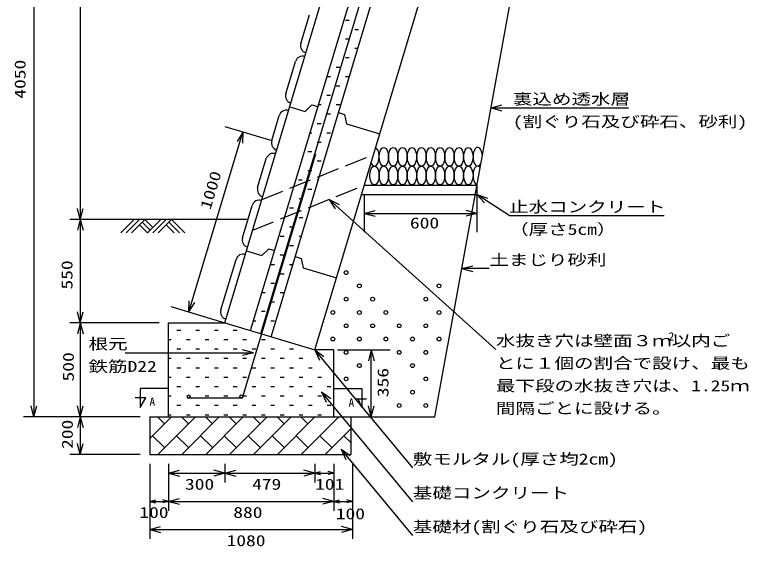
# Model space of a CAD drawing. Units: millimetres, scale not verified. Extents: x -10427 to 8480, y -7210 to 7278.
# Drawn here: x -427 to 3480, y -7210 to -4381 of the extents above; entities that cross this region are included whole.
import ezdxf
from ezdxf.enums import TextEntityAlignment as Align

# ---------------------------------------------------------------- set-up
doc = ezdxf.new("R2010")
doc.units = ezdxf.units.MM
doc.header["$LTSCALE"] = 40
doc.linetypes.add('DASHED3', pattern=[4, 3, -1])
doc.layers.add('0-0', color=7, linetype='Continuous')
doc.styles.add('ＭＳ ゴシック', font='')
doc.styles.get('ＭＳ ゴシック').set_extended_font_data('MS Gothic')

msp = doc.modelspace()

# ---------------------------------------------------------------- linework, layer by layer
at = {"layer": '0-0'}
for p, q in [((-324.21, -2470.31), (-324.21, -6520.31)), ((-77.16, -2470.31), (-77.16, -5470.31)), ((1334.6, -4409.22), (1354.59, -4409.22)), ((1384.59, -4459.22), (1404.6, -4459.22)), ((1334.6, -4509.22), (1354.59, -4509.22)), ((1672.19, -4502.81), (1672.45, -4502.81)), ((1384.59, -4559.22), (1400.02, -4559.22)), ((1334.6, -4609.22), (1354.59, -4609.22)), ((1384.59, -4609.22), (1384.98, -4609.22)), ((1284.6, -4659.22), (1304.59, -4659.22)), ((1235.88, -4709.22), (1254.6, -4709.22)), ((1334.6, -4709.22), (1354.59, -4709.22)), ((1284.6, -4759.22), (1304.59, -4759.22)), ((1234.6, -4809.22), (1254.6, -4809.22)), ((1190.79, -4859.22), (1204.6, -4859.22)), ((1284.6, -4859.22), (1304.6, -4859.22)), ((2109.31, -4876.66), (2841.01, -4876.66)), ((2109.42, -4876.03), (2167.38, -4860.51)), ((2109.42, -4876.03), (2167.38, -4891.56)), ((1234.6, -4909.22), (1254.6, -4909.22)), ((1184.6, -4959.22), (1204.6, -4959.22)), ((692.82, -4976.28), (941.82, -5051.13)), ((788.59, -5005.07), (757.03, -5056.1)), ((1145.69, -5009.22), (1154.59, -5009.22)), ((1234.6, -5009.22), (1254.6, -5009.22)), ((1184.6, -5059.22), (1204.6, -5059.22)), ((1134.6, -5109.22), (1154.59, -5109.22)), ((1234.6, -5109.22), (1234.67, -5109.22)), ((1100.6, -5159.22), (1104.6, -5159.22)), ((1184.6, -5159.22), (1204.6, -5159.22)), ((1134.6, -5209.22), (1154.59, -5209.22)), ((1084.6, -5259.22), (1104.6, -5259.22)), ((1184.6, -5259.22), (1189.57, -5259.22)), ((1134.6, -5309.22), (1154.59, -5309.22)), ((1434.65, -5338.05), (1434.65, -5538.05)), ((2033.9, -5338.05), (2073.96, -5382.72)), ((2034.65, -5338.05), (2034.65, -5538.05)), ((1087.36, -5359.22), (1107.36, -5359.22)), ((1247.05, -5363.53), (2135.46, -6162.34)), ((1247.05, -5363.53), (1300.53, -5390.73)), ((1247.05, -5363.53), (1279.76, -5413.83)), ((-77.16, -5470.31), (-92.69, -5412.35)), ((-77.16, -5470.31), (-61.63, -5412.35)), ((1037.36, -5409.22), (1057.36, -5409.22)), ((1434.65, -5438.05), (1492.61, -5422.52)), ((2034.65, -5438.05), (1976.7, -5422.52)), ((1087.36, -5459.22), (1107.36, -5459.22)), ((1434.65, -5438.05), (1492.61, -5453.58)), ((2205.7, -5450.14), (3030.7, -5450.14)), ((815.8, -5470.31), (-132.95, -5470.31)), ((-77.16, -5470.31), (-92.69, -5528.26)), ((-77.16, -5470.31), (-61.63, -5528.26)), ((-77.16, -5470.31), (-77.16, -6020.31)), ((209.74, -5470.31), (139.03, -5541.02)), ((238.03, -5470.31), (167.32, -5541.02)), ((266.31, -5470.31), (195.6, -5541.02)), ((238.03, -5498.59), (280.45, -5541.02)), ((252.17, -5484.45), (294.59, -5526.88)), ((266.31, -5470.31), (308.74, -5512.73)), ((351.16, -5470.31), (280.45, -5541.02)), ((379.45, -5470.31), (308.74, -5541.02)), ((407.73, -5470.31), (337.02, -5541.02)), ((379.45, -5498.59), (421.87, -5541.02)), ((393.59, -5484.45), (450.16, -5541.02)), ((407.73, -5470.31), (478.44, -5541.02)), ((1037.36, -5509.22), (1057.36, -5509.22)), ((987.36, -5559.22), (1007.36, -5559.22)), ((1087.36, -5559.22), (1099.39, -5559.22)), ((1037.36, -5609.22), (1057.36, -5609.22)), ((987.36, -5659.22), (1007.36, -5659.22)), ((937.36, -5709.22), (957.36, -5709.22)), ((1037.36, -5709.22), (1054.29, -5709.22)), ((1954.08, -5732.02), (2012.04, -5747.55)), ((987.36, -5759.22), (1007.36, -5759.22)), ((1037.36, -5759.22), (1039.26, -5759.22)), ((937.36, -5809.22), (957.36, -5809.22)), ((890.16, -5859.22), (907.36, -5859.22)), ((987.36, -5859.22), (1007.36, -5859.22)), ((404.93, -5933.94), (692.22, -6020.31)), ((500.69, -5962.73), (502.51, -5902.76)), ((500.69, -5962.73), (532.25, -5911.7)), ((937.36, -5909.22), (957.36, -5909.22)), ((-77.16, -6020.31), (-92.69, -5962.35)), ((-77.16, -6020.31), (-61.63, -5962.35)), ((887.36, -5959.22), (907.36, -5959.22)), ((845.06, -6009.22), (857.36, -6009.22)), ((937.36, -6009.22), (957.36, -6009.22)), ((342.22, -6020.31), (-132.95, -6020.31)), ((-77.16, -6020.31), (-92.69, -6078.26)), ((-77.16, -6020.31), (-61.63, -6078.26)), ((437.36, -6059.22), (457.36, -6059.22)), ((537.36, -6059.22), (557.36, -6059.22)), ((637.36, -6059.22), (657.36, -6059.22)), ((737.36, -6059.22), (757.36, -6059.22)), ((392.22, -6109.22), (407.36, -6109.22)), ((487.36, -6109.22), (507.36, -6109.22)), ((587.36, -6109.22), (607.36, -6109.22)), ((687.36, -6109.22), (707.36, -6109.22)), ((787.36, -6109.22), (807.36, -6109.22)), ((887.36, -6109.22), (907.36, -6109.22)), ((987.36, -6109.22), (987.99, -6109.22)), ((437.36, -6159.22), (457.36, -6159.22)), ((537.36, -6159.22), (557.36, -6159.22)), ((637.36, -6159.22), (657.36, -6159.22)), ((737.36, -6159.22), (757.36, -6159.22)), ((844.02, -6179.33), (786.07, -6163.8)), ((837.36, -6159.22), (857.36, -6159.22)), ((937.36, -6159.22), (957.36, -6159.22)), ((1037.36, -6159.22), (1057.36, -6159.22)), ((1693.09, -6792.34), (1171.22, -6164.31)), ((1171.22, -6164.31), (1220.21, -6198.96)), ((1171.22, -6164.31), (1196.32, -6218.81)), ((1292.22, -6164.31), (1572.22, -6164.31)), ((1472.23, -6164.31), (1456.7, -6222.26)), ((1472.23, -6164.31), (1487.75, -6222.26)), ((1472.23, -6520.31), (1472.23, -6164.31)), ((392.22, -6209.22), (407.36, -6209.22)), ((487.36, -6209.22), (507.36, -6209.22)), ((587.36, -6209.22), (607.36, -6209.22)), ((687.36, -6209.22), (707.36, -6209.22)), ((787.36, -6209.22), (807.36, -6209.22)), ((887.36, -6209.22), (907.36, -6209.22)), ((987.36, -6209.22), (1007.36, -6209.22)), ((1087.36, -6209.22), (1107.36, -6209.22)), ((437.36, -6259.22), (457.36, -6259.22)), ((537.36, -6259.22), (557.36, -6259.22)), ((637.36, -6259.22), (657.36, -6259.22)), ((737.36, -6259.22), (757.36, -6259.22)), ((837.36, -6259.22), (857.36, -6259.22)), ((937.36, -6259.22), (957.36, -6259.22)), ((1037.36, -6259.22), (1057.36, -6259.22)), ((1137.36, -6259.22), (1157.36, -6259.22)), ((392.22, -6309.22), (407.36, -6309.22)), ((487.36, -6309.22), (507.36, -6309.22)), ((587.36, -6309.22), (607.36, -6309.22)), ((687.36, -6309.22), (707.36, -6309.22)), ((787.36, -6309.22), (807.36, -6309.22)), ((887.36, -6309.22), (907.36, -6309.22)), ((987.36, -6309.22), (1007.36, -6309.22)), ((1087.36, -6309.22), (1107.36, -6309.22)), ((1187.36, -6309.22), (1207.36, -6309.22)), ((437.36, -6359.22), (457.36, -6359.22)), ((537.36, -6359.22), (557.36, -6359.22)), ((637.36, -6359.22), (657.36, -6359.22)), ((737.36, -6359.22), (757.36, -6359.22)), ((837.36, -6359.22), (857.36, -6359.22)), ((937.36, -6359.22), (957.36, -6359.22)), ((1037.36, -6359.22), (1057.36, -6359.22)), ((1137.36, -6359.22), (1157.36, -6359.22)), ((1237.36, -6359.22), (1257.36, -6359.22)), ((1693.09, -6972.34), (1207.48, -6387.94)), ((1207.48, -6387.94), (1256.46, -6422.59)), ((1207.48, -6387.94), (1232.58, -6442.44)), ((392.22, -6409.22), (407.36, -6409.22)), ((587.36, -6409.22), (607.36, -6409.22)), ((687.36, -6409.22), (707.36, -6409.22)), ((787.36, -6409.22), (807.36, -6409.22)), ((887.36, -6409.22), (907.36, -6409.22)), ((987.36, -6409.22), (1007.36, -6409.22)), ((1087.36, -6409.22), (1107.36, -6409.22)), ((1187.36, -6409.22), (1207.36, -6409.22)), ((-324.21, -6520.31), (-339.74, -6462.35)), ((-324.21, -6520.31), (-308.69, -6462.35)), ((-77.16, -6520.31), (-92.69, -6462.35)), ((-77.16, -6520.31), (-61.63, -6462.35)), ((437.36, -6459.22), (457.36, -6459.22)), ((537.36, -6459.22), (557.36, -6459.22)), ((637.36, -6459.22), (657.36, -6459.22)), ((737.36, -6459.22), (757.36, -6459.22)), ((837.36, -6459.22), (857.36, -6459.22)), ((937.36, -6459.22), (957.36, -6459.22)), ((1037.36, -6459.22), (1057.36, -6459.22)), ((1137.36, -6459.22), (1157.36, -6459.22)), ((1237.36, -6459.22), (1257.36, -6459.22)), ((1472.23, -6520.31), (1456.7, -6462.35)), ((1472.23, -6520.31), (1487.75, -6462.35)), ((242.22, -6520.31), (-380, -6520.31)), ((-77.16, -6520.31), (-92.69, -6578.26)), ((-77.16, -6520.31), (-61.63, -6578.26)), ((292.23, -6636.44), (408.36, -6520.31)), ((371.22, -6557.45), (334.09, -6520.31)), ((335.64, -6720.31), (535.64, -6520.31)), ((392.22, -6509.22), (407.36, -6509.22)), ((498.5, -6557.45), (461.36, -6520.31)), ((462.92, -6720.31), (662.92, -6520.31)), ((487.36, -6509.22), (507.36, -6509.22)), ((587.36, -6509.22), (607.36, -6509.22)), ((625.78, -6557.45), (588.64, -6520.31)), ((590.2, -6720.31), (790.2, -6520.31)), ((687.36, -6509.22), (707.36, -6509.22)), ((753.06, -6557.45), (715.92, -6520.31)), ((717.48, -6720.31), (917.48, -6520.31)), ((787.36, -6509.22), (807.36, -6509.22)), ((880.34, -6557.45), (843.2, -6520.31)), ((844.76, -6720.31), (1044.76, -6520.31)), ((887.36, -6509.22), (907.36, -6509.22)), ((1007.62, -6557.45), (970.48, -6520.31)), ((972.04, -6720.31), (1172.03, -6520.31)), ((987.36, -6509.22), (1007.36, -6509.22)), ((1087.36, -6509.22), (1107.36, -6509.22)), ((1134.9, -6557.45), (1097.76, -6520.31)), ((1099.31, -6720.31), (1299.31, -6520.31)), ((1187.36, -6509.22), (1207.36, -6509.22)), ((1226.59, -6720.31), (1362.23, -6584.68)), ((371.22, -6684.73), (307.58, -6621.09)), ((498.5, -6684.73), (434.86, -6621.09)), ((625.78, -6684.73), (562.14, -6621.09)), ((753.06, -6684.73), (689.42, -6621.09)), ((880.34, -6684.72), (816.7, -6621.09)), ((1007.62, -6684.73), (943.98, -6621.09)), ((1134.9, -6684.73), (1071.26, -6621.09)), ((1262.18, -6684.73), (1198.54, -6621.09)), ((1362.23, -6657.49), (1325.82, -6621.08)), ((-77.16, -6720.31), (-92.69, -6662.35)), ((-77.16, -6720.31), (-61.63, -6662.35)), ((1693.09, -7152.34), (1311, -6692.51)), ((1311, -6692.51), (1359.98, -6727.16)), ((1311, -6692.51), (1336.09, -6747.01)), ((242.22, -6720.31), (-132.95, -6720.31)), ((292.23, -6770.31), (292.23, -7170.31)), ((392.22, -6770.31), (392.22, -7020.31)), ((692.22, -6770.31), (692.22, -6870.31)), ((1171.14, -6770.31), (1171.14, -6870.31)), ((1272.22, -6770.31), (1272.22, -7020.31)), ((1372.22, -6770.31), (1372.22, -7169.68)), ((392.22, -6820.31), (450.18, -6804.78)), ((392.22, -6820.31), (692.22, -6820.31)), ((392.22, -6820.31), (450.18, -6835.84)), ((692.22, -6820.31), (634.27, -6804.78)), ((692.22, -6820.31), (634.27, -6835.84)), ((692.22, -6820.31), (750.18, -6804.78)), ((692.22, -6820.31), (750.18, -6835.84)), ((1171.14, -6820.31), (1113.18, -6804.78)), ((1171.14, -6820.31), (1113.18, -6835.84)), ((1171.14, -6820.31), (1201.14, -6812.27)), ((1171.14, -6820.31), (1272.22, -6820.31)), ((1272.22, -6820.31), (1242.22, -6812.27)), ((1272.22, -6820.31), (1242.22, -6828.35)), ((292.23, -6970.31), (324.91, -6961.55)), ((292.23, -6970.31), (322.23, -6978.35)), ((392.22, -6970.31), (362.22, -6962.27)), ((392.22, -6970.31), (362.22, -6978.35)), ((392.22, -6970.31), (450.18, -6985.84)), ((1272.22, -6970.31), (1214.27, -6954.78)), ((1272.22, -6970.31), (1214.27, -6985.84)), ((1272.22, -6970.31), (1302.22, -6978.35)), ((1272.22, -6970.31), (1372.22, -6970.31)), ((1372.22, -6970.31), (1342.22, -6962.27)), ((1372.22, -6970.31), (1342.22, -6978.35)), ((292.23, -7120.31), (350.18, -7104.78)), ((1372.22, -7120.31), (1314.27, -7104.78)), ((292.23, -7120.31), (350.18, -7135.84)), ((292.23, -7120.31), (1362.23, -7120.31)), ((1372.22, -7120.31), (1314.27, -7135.84))]:
    msp.add_line(p, q, dxfattribs=at)
at = {"layer": '0-0', "color": 2}
for p, q in [((692.22, -6020.31), (1759.45, -2470.31)), ((1171.22, -6164.31), (2281.74, -2470.31)), ((829.34, -6061.53), (1878.73, -2570.85)), ((938.51, -6094.35), (1987.91, -2603.67)), ((1811.03, -6520.31), (2491.55, -2770.31)), ((1097.28, -4533.99), (1143.34, -4380.77)), ((1016.66, -4802.14), (1068.49, -4629.76)), ((1037.7, -4871.11), (1119.27, -4895.64)), ((1119.27, -4895.64), (1156.17, -4859.74)), ((1156.17, -4859.74), (1187.77, -4869.24)), ((941.82, -5051.13), (982.12, -4917.06)), ((1296.95, -4902.06), (1328.55, -4911.56)), ((1328.55, -4911.56), (1339.53, -4961.85)), ((1339.53, -4961.85), (1516.7, -5015.11)), ((866.96, -5300.12), (913.03, -5146.9)), ((1419.62, -5338.05), (2034.65, -5338.05)), ((786.35, -5568.27), (838.17, -5395.89)), ((807.38, -5637.24), (888.95, -5661.77)), ((925.85, -5625.87), (888.95, -5661.77)), ((925.85, -5625.87), (957.45, -5635.37)), ((671.19, -5951.33), (751.8, -5683.19)), ((1066.63, -5668.19), (1098.23, -5677.69)), ((1098.23, -5677.69), (1109.22, -5727.98)), ((1109.22, -5727.98), (1286.38, -5781.24)), ((392.22, -6520.31), (392.22, -6020.31)), ((392.22, -6020.31), (692.22, -6020.31)), ((692.22, -6020.31), (1171.22, -6164.31)), ((292.23, -6520.31), (292.23, -6720.31)), ((292.23, -6520.31), (1362.23, -6520.31)), ((1362.23, -6520.31), (1362.23, -6720.31)), ((1362.23, -6520.31), (1811.03, -6520.31)), ((292.23, -6720.31), (1362.23, -6720.31))]:
    msp.add_line(p, q, dxfattribs=at)
at = {"layer": '0-0', "color": 5}
for p, q in [((883.92, -6077.94), (1946.35, -2543.92)), ((786.22, -6420.31), (1176.61, -5121.72)), ((492.22, -6420.31), (786.22, -6420.31))]:
    msp.add_line(p, q, dxfattribs=at)
at = {"layer": '0-0', "linetype": 'DASHED3'}
for p, q in [((889.43, -5364.31), (1483.59, -5125.25)), ((840.49, -5527.11), (1434.65, -5288.05))]:
    msp.add_line(p, q, dxfattribs=at)
at = {"layer": '0-0', "color": 3}
msp.add_line((1272.22, -6370.31), (1422.22, -6370.31), dxfattribs=at)
at = {"layer": '0-0'}
for points in [[(500.69, -5962.73), (788.59, -5005.07), (786.78, -5065.04)], [(2205.7, -5450.14), (2033.9, -5338.05), (2090.93, -5356.71)], [(1434.65, -5438.05), (2034.65, -5438.05), (1976.7, -5453.58)], [(2100.43, -5732.02), (1954.08, -5732.02), (2012.04, -5716.49)], [(-77.16, -6020.31), (-77.16, -6520.31), (-77.16, -6720.31)], [(161.47, -6179.33), (844.02, -6179.33), (786.07, -6194.86)], [(692.22, -6820.31), (1171.14, -6820.31), (1201.14, -6828.35)], [(292.23, -6970.31), (392.22, -6970.31), (450.18, -6954.78)], [(392.22, -6970.31), (1272.22, -6970.31), (1302.22, -6962.27)]]:
    msp.add_lwpolyline(points, dxfattribs=at)
at = {"layer": '0-0', "color": 2}
for points in [[(1434.65, -5288.05), (2034.65, -5288.05), (2034.65, -5338.05)], [(1272.22, -6520.31), (1272.22, -6164.31), (1171.22, -6164.31)]]:
    msp.add_lwpolyline(points, dxfattribs=at)
at = {"layer": '0-0', "color": 3}
for points in [[(392.22, -6370.31), (242.22, -6370.31), (242.22, -6470.31), (270.96, -6419.48), (215.44, -6419.48)], [(1422.22, -6370.31), (1422.22, -6470.31), (1401.56, -6424.53), (1446.99, -6424.53)]]:
    msp.add_lwpolyline(points, dxfattribs=at)
at = {"layer": '0-0'}
for centre in [(1337.85, -5753.23), (1408.56, -5823.94), (1832.82, -5823.94), (1337.85, -5894.65), (1479.27, -5894.65), (1762.11, -5894.65), (1267.13, -5965.36), (1408.56, -5965.36), (1549.98, -5965.36), (1832.82, -5965.36), (1337.85, -6036.08), (1479.27, -6036.08), (1620.69, -6036.07), (1762.11, -6036.07), (1267.13, -6106.79), (1408.56, -6106.79), (1549.98, -6106.78), (1691.4, -6106.78), (1832.82, -6106.78), (1337.85, -6177.5), (1620.69, -6177.5), (1762.11, -6177.5), (1408.56, -6248.21), (1691.4, -6248.21), (1337.85, -6318.92), (1762.11, -6318.92), (1691.4, -6389.63), (1620.69, -6460.34), (1762.11, -6460.34)]:
    msp.add_circle(centre, 10, dxfattribs=at)
at = {"layer": '0-0', "color": 5}
for centre in [(500.22, -6412.31), (780.07, -6412.31)]:
    msp.add_circle(centre, 8, dxfattribs=at)
at = {"layer": '0-0', "color": 2}
for centre, start, end in [((1135.58, -4545.51), 163.26799, 253.26781), ((1106.79, -4641.28), 73.26749, 163.26782), ((1054.97, -4813.65), 163.26799, 253.26781), ((1020.42, -4928.57), 73.26749, 163.26782), ((980.12, -5062.65), 163.26799, 253.26781), ((951.33, -5158.41), 73.26749, 163.26782), ((905.27, -5311.64), 163.26799, 253.26781), ((876.48, -5407.4), 73.26749, 163.26782), ((824.66, -5579.78), 163.26799, 253.26781), ((790.11, -5694.7), 73.26825, 163.26799), ((709.5, -5962.85), 163.26799, 253.26778)]:
    msp.add_arc(centre, 40, start, end, dxfattribs=at)
at = {"layer": '0-0'}
for centre, start_param, end_param in [((1488.72, -5136.68), 2.3023177, 6.0397649), ((2038.72, -5136.68), 4.8594352, 10.1522108), ((2038.72, -5236.68), 5.7362, 9.2754524)]:
    msp.add_ellipse(centre, major_axis=(0, 50), ratio=0.5, start_param=start_param, end_param=end_param, dxfattribs=at)
for centre in [(1538.72, -5136.68), (1588.72, -5136.68), (1638.72, -5136.68), (1688.72, -5136.68), (1738.72, -5136.68), (1788.72, -5136.68), (1838.72, -5136.68), (1888.72, -5136.68), (1938.72, -5136.68), (1988.72, -5136.68), (1488.72, -5236.68), (1538.72, -5236.68), (1588.72, -5236.68), (1638.72, -5236.68), (1688.72, -5236.68), (1738.72, -5236.68), (1788.72, -5236.68), (1838.72, -5236.68), (1888.72, -5236.68), (1938.72, -5236.68), (1988.72, -5236.68)]:
    msp.add_ellipse(centre, major_axis=(0, 50), ratio=0.5, dxfattribs=at)

# ---------------------------------------------------------------- texts
at = {"layer": '0-0', "style": 'ＭＳ ゴシック', "width": 1.3}
for s, rotation, p in [('4050', 90, (-351.23, -4827.88)), ('1000', 73.268, (632.16, -5427.4)), ('550', 90, (-101.38, -5843.4)), ('500', 90, (-94.09, -6332.52)), ('356', 90, (1581.15, -6416.06)), ('200', 90, (-99.54, -6691.52))]:
    msp.add_text(s, height=58.65, rotation=rotation, dxfattribs=at).set_placement(p, align=Align.BOTTOM_LEFT)
for s, p in [('裏込め透水層', (2226.01, -4876.66)), ('(割ぐり石及び砕石、砂利)', (2226.01, -4996.66)), ('止水コンクリート', (2205.7, -5450.14)), ('600', (1677.74, -5536.01)), ('（厚さ5cm）', (2205.7, -5570.14)), ('土まじり砂利', (2100.43, -5732.02)), ('水抜き穴は壁面３ｍ以内ご', (2135.46, -6162.34)), ('根元', (-33.53, -6179.33)), ('とに１個の割合で設け、最も', (2135.46, -6282.34)), ('鉄筋D22', (-33.53, -6299.33)), ('最下段の水抜き穴は、1.25ｍ', (2135.46, -6402.34)), ('間隔ごとに設ける。', (2135.46, -6522.34)), ('敷モルタル(厚さ均2cm)', (1693.09, -6792.34)), ('300', (480.01, -6926.27)), ('479', (837.2, -6926.27)), ('101', (1172.96, -6926.27)), ('基礎コンクリート', (1693.09, -6972.34)), ('100', (237.12, -7076.29)), ('880', (737.19, -7076.29)), ('100', (1282.97, -7083.43)), ('基礎材(割ぐり石及び砕石)', (1693.09, -7152.34)), ('1080', (701.47, -7226.31))]:
    msp.add_text(s, height=58.65, dxfattribs=at).set_placement(p, align=Align.BOTTOM_LEFT)
at = {"layer": '0-0', "color": 4, "style": 'ＭＳ ゴシック'}
for s, p in [('2', (3054.9, -6127.82)), ('A', (291.15, -6475)), ("A'", (1351.09, -6480.05))]:
    msp.add_text(s, height=43.99, dxfattribs=at).set_placement(p, align=Align.BOTTOM_LEFT)

doc.saveas('drawing.dxf')
